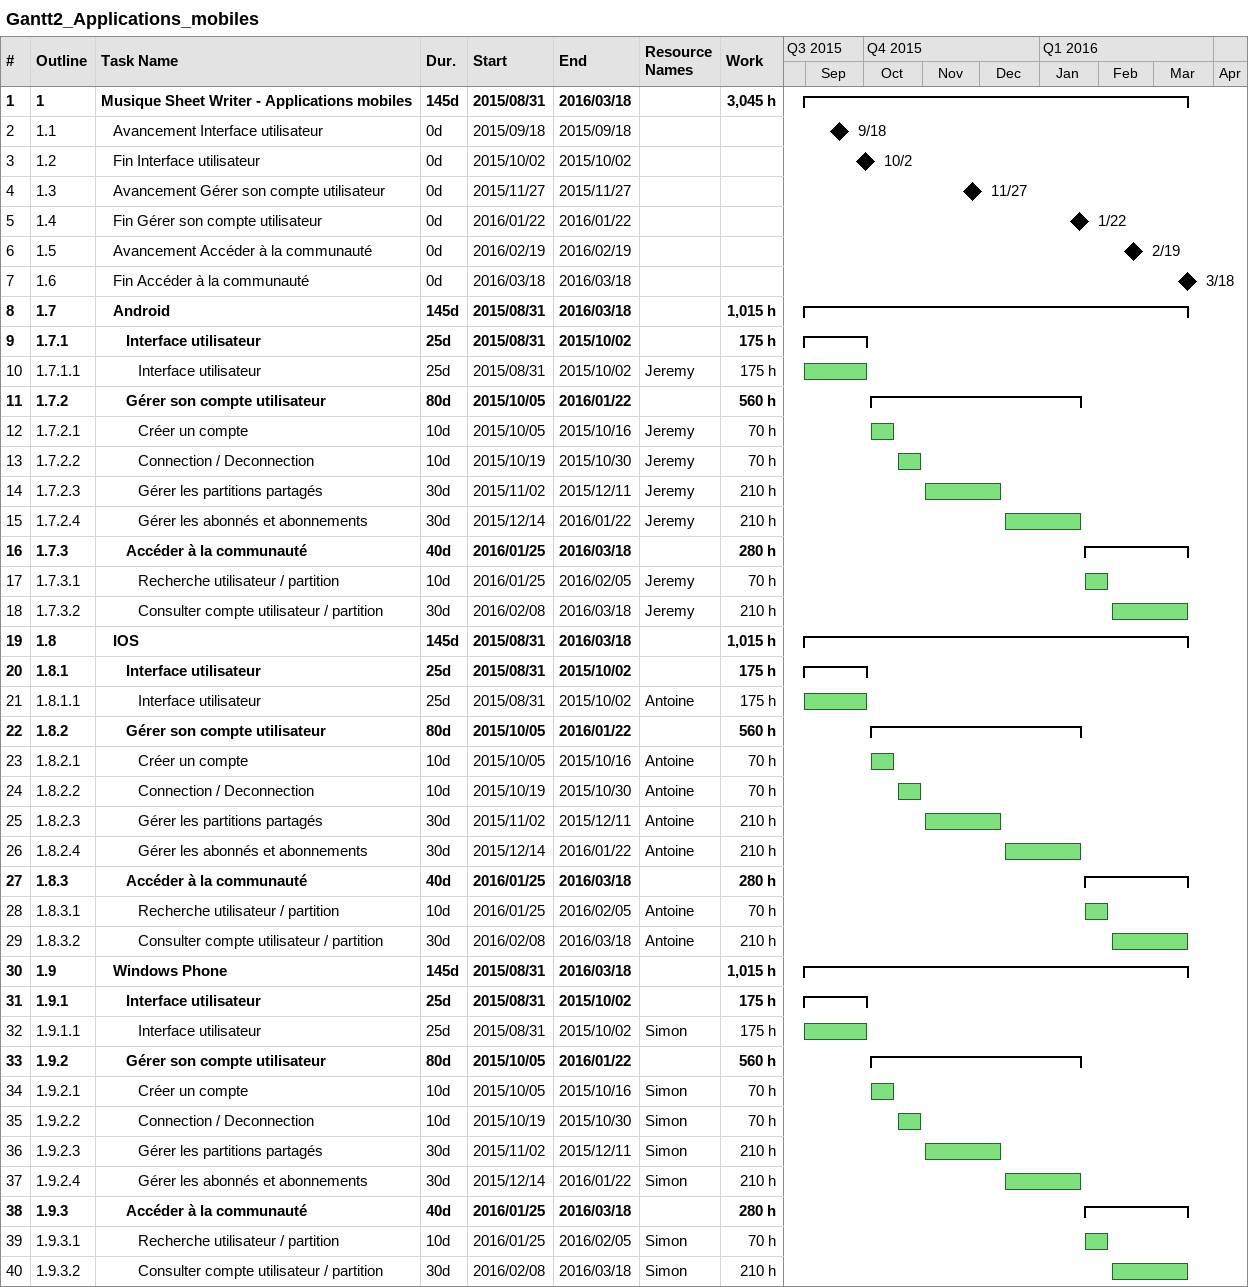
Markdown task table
Gantt2_Applications_mobiles

| ID | WBS | Task | Duration | Start | Finish | Resources | Work (h) |
|---|---|---|---|---|---|---|---|
| 1 | 1 | **Musique Sheet Writer - Applications mobiles** | 145d | 2015-08-31 | 2016-03-18 |  | 3045 |
| 2 | 1.1 | Avancement Interface utilisateur | 0d | 2015-09-18 | 2015-09-18 |  |  |
| 3 | 1.2 | Fin Interface utilisateur | 0d | 2015-10-02 | 2015-10-02 |  |  |
| 4 | 1.3 | Avancement Gérer son compte utilisateur | 0d | 2015-11-27 | 2015-11-27 |  |  |
| 5 | 1.4 | Fin Gérer son compte utilisateur | 0d | 2016-01-22 | 2016-01-22 |  |  |
| 6 | 1.5 | Avancement Accéder à la communauté | 0d | 2016-02-19 | 2016-02-19 |  |  |
| 7 | 1.6 | Fin Accéder à la communauté | 0d | 2016-03-18 | 2016-03-18 |  |  |
| 8 | 1.7 | **Android** | 145d | 2015-08-31 | 2016-03-18 |  | 1015 |
| 9 | 1.7.1 | **Interface utilisateur** | 25d | 2015-08-31 | 2015-10-02 |  | 175 |
| 10 | 1.7.1.1 | Interface utilisateur | 25d | 2015-08-31 | 2015-10-02 | Jeremy | 175 |
| 11 | 1.7.2 | **Gérer son compte utilisateur** | 80d | 2015-10-05 | 2016-01-22 |  | 560 |
| 12 | 1.7.2.1 | Créer un compte | 10d | 2015-10-05 | 2015-10-16 | Jeremy | 70 |
| 13 | 1.7.2.2 | Connection / Deconnection | 10d | 2015-10-19 | 2015-10-30 | Jeremy | 70 |
| 14 | 1.7.2.3 | Gérer les partitions partagés | 30d | 2015-11-02 | 2015-12-11 | Jeremy | 210 |
| 15 | 1.7.2.4 | Gérer les abonnés et abonnements | 30d | 2015-12-14 | 2016-01-22 | Jeremy | 210 |
| 16 | 1.7.3 | **Accéder à la communauté** | 40d | 2016-01-25 | 2016-03-18 |  | 280 |
| 17 | 1.7.3.1 | Recherche utilisateur / partition | 10d | 2016-01-25 | 2016-02-05 | Jeremy | 70 |
| 18 | 1.7.3.2 | Consulter compte utilisateur / partition | 30d | 2016-02-08 | 2016-03-18 | Jeremy | 210 |
| 19 | 1.8 | **IOS** | 145d | 2015-08-31 | 2016-03-18 |  | 1015 |
| 20 | 1.8.1 | **Interface utilisateur** | 25d | 2015-08-31 | 2015-10-02 |  | 175 |
| 21 | 1.8.1.1 | Interface utilisateur | 25d | 2015-08-31 | 2015-10-02 | Antoine | 175 |
| 22 | 1.8.2 | **Gérer son compte utilisateur** | 80d | 2015-10-05 | 2016-01-22 |  | 560 |
| 23 | 1.8.2.1 | Créer un compte | 10d | 2015-10-05 | 2015-10-16 | Antoine | 70 |
| 24 | 1.8.2.2 | Connection / Deconnection | 10d | 2015-10-19 | 2015-10-30 | Antoine | 70 |
| 25 | 1.8.2.3 | Gérer les partitions partagés | 30d | 2015-11-02 | 2015-12-11 | Antoine | 210 |
| 26 | 1.8.2.4 | Gérer les abonnés et abonnements | 30d | 2015-12-14 | 2016-01-22 | Antoine | 210 |
| 27 | 1.8.3 | **Accéder à la communauté** | 40d | 2016-01-25 | 2016-03-18 |  | 280 |
| 28 | 1.8.3.1 | Recherche utilisateur / partition | 10d | 2016-01-25 | 2016-02-05 | Antoine | 70 |
| 29 | 1.8.3.2 | Consulter compte utilisateur / partition | 30d | 2016-02-08 | 2016-03-18 | Antoine | 210 |
| 30 | 1.9 | **Windows Phone** | 145d | 2015-08-31 | 2016-03-18 |  | 1015 |
| 31 | 1.9.1 | **Interface utilisateur** | 25d | 2015-08-31 | 2015-10-02 |  | 175 |
| 32 | 1.9.1.1 | Interface utilisateur | 25d | 2015-08-31 | 2015-10-02 | Simon | 175 |
| 33 | 1.9.2 | **Gérer son compte utilisateur** | 80d | 2015-10-05 | 2016-01-22 |  | 560 |
| 34 | 1.9.2.1 | Créer un compte | 10d | 2015-10-05 | 2015-10-16 | Simon | 70 |
| 35 | 1.9.2.2 | Connection / Deconnection | 10d | 2015-10-19 | 2015-10-30 | Simon | 70 |
| 36 | 1.9.2.3 | Gérer les partitions partagés | 30d | 2015-11-02 | 2015-12-11 | Simon | 210 |
| 37 | 1.9.2.4 | Gérer les abonnés et abonnements | 30d | 2015-12-14 | 2016-01-22 | Simon | 210 |
| 38 | 1.9.3 | **Accéder à la communauté** | 40d | 2016-01-25 | 2016-03-18 |  | 280 |
| 39 | 1.9.3.1 | Recherche utilisateur / partition | 10d | 2016-01-25 | 2016-02-05 | Simon | 70 |
| 40 | 1.9.3.2 | Consulter compte utilisateur / partition | 30d | 2016-02-08 | 2016-03-18 | Simon | 210 |
